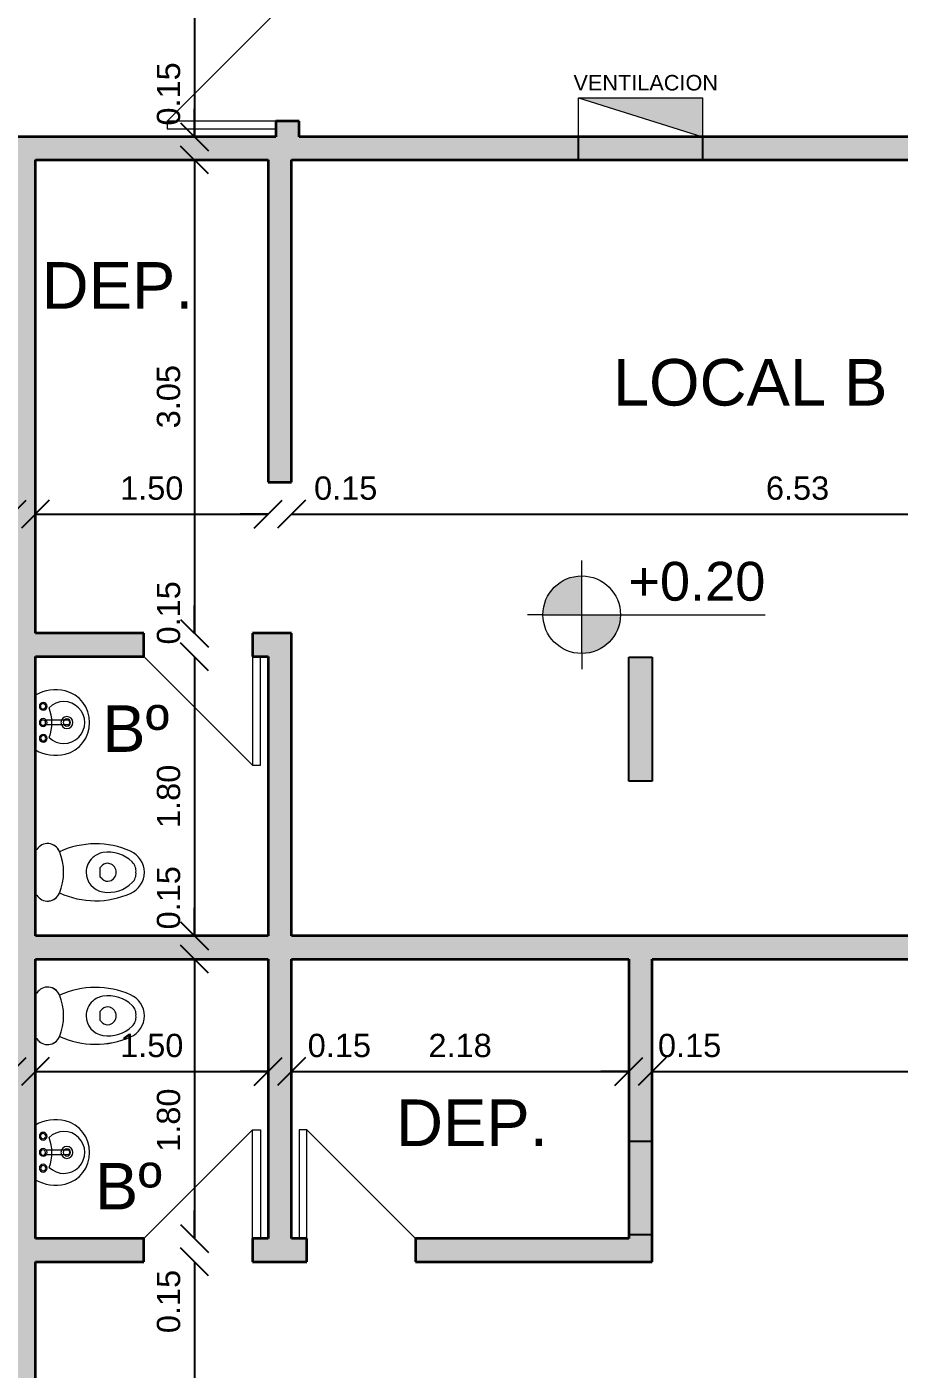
# Model space of a CAD drawing. Header units: metres. Extents: x 42 to 294, y -52 to 32.
# Drawn here: x 111.08 to 116.7, y 12.85 to 21.5 of the extents above; entities that cross this region are included whole.
import ezdxf

# ---------------------------------------------------------------- set-up
doc = ezdxf.new("R2010")
doc.units = ezdxf.units.M
doc.header["$LTSCALE"] = 0.15
doc.layers.get('0').update_dxf_attribs({"lineweight": 20})
for name, color, linetype, lineweight in [('A-DOORSYM', 1, 'Continuous', 9), ('A-WALL', 2, 'Continuous', 30), ('P-SANRFIM', 6, 'Continuous', 9), ('VENTILACIONES', 4, 'Continuous', 9)]:
    doc.layers.add(name, color=color, linetype=linetype, lineweight=lineweight)
doc.layers.add('Hatch', color=8, linetype='Continuous')
doc.layers.add('MUROS', color=11, linetype='Continuous')
doc.styles.get("Standard").update_dxf_attribs({"font": 'arial.ttf', "height": 0.15})
doc.dimstyles.new('Copy of Annotative', dxfattribs={"dimtxt": 0.15, "dimasz": 0.18, "dimexe": 0.18, "dimexo": 0.0625, "dimgap": 0.09, "dimtad": 1, "dimzin": 0, "dimdsep": 46, "dimtxsty": 'Standard', "dimblk": 'OBLIQUE', "dimcen": 0.09, "dimse1": 1, "dimse2": 1, "dimadec": 0, "dimazin": 0, "dimtfac": 1, "dimtofl": 0, "dimtmove": 0, "dimatfit": 3, "dimfxl": 1, "dimtolj": 1, "dimtzin": 0, "dimarcsym": 0})
doc.dimstyles.new('Cotas Pini', dxfattribs={"dimtxt": 0.15, "dimasz": 0.18, "dimexe": 0.18, "dimexo": 0.0625, "dimgap": 0.09, "dimtad": 1, "dimzin": 0, "dimdsep": 46, "dimtxsty": 'Standard', "dimblk": 'OBLIQUE', "dimcen": 0.09, "dimse1": 1, "dimse2": 1, "dimadec": 0, "dimazin": 0, "dimtfac": 1, "dimtofl": 0, "dimtmove": 0, "dimatfit": 3, "dimfxl": 1, "dimtolj": 1, "dimtzin": 0, "dimarcsym": 0})

# ---------------------------------------------------------------- blocks, each defined once
blk = doc.blocks.new('Puerta de 1 hoja - 70x210 cm-163-01 PBaja')
at = {"layer": 'A-DOORSYM', "lineweight": 13}
for p, q in [((0.6169, 0.775), (-0.0831, 0.075)), ((0.6169, 0.775), (-0.0831, 0.075)), ((0.6169, 0.075), (0.6169, 0.775))]:
    blk.add_line(p, q, dxfattribs=at)
blk = doc.blocks.new('Puerta de 1 hoja - 70x210 cm-140-01 PBaja')
at = {"layer": 'A-DOORSYM', "lineweight": 13}
for p, q in [((0.6169, -0.775), (-0.0831, -0.075)), ((0.6169, -0.775), (-0.0831, -0.075)), ((0.6169, -0.075), (0.6169, -0.775))]:
    blk.add_line(p, q, dxfattribs=at)
blk = doc.blocks.new('Puerta de 1 hoja - 70x210 cm-138-01 PBaja')
at = {"layer": 'A-DOORSYM', "lineweight": 13}
for p, q in [((0.6169, -0.775), (-0.0831, -0.075)), ((0.6169, -0.775), (-0.0831, -0.075)), ((0.6169, -0.075), (0.6169, -0.775))]:
    blk.add_line(p, q, dxfattribs=at)
blk = doc.blocks.new('WC w Cistern _5_ - 540 x 360mm-55-01 PBaja')
at = {"layer": 'P-SANRFIM'}
for p, q in [((-0.1469, 0), (-0.1469, -0.0089)), ((-0.1469, 0), (-0.1469, -0.0089)), ((0.1469, -0.0089), (0.1469, 0)), ((0.1469, -0.0089), (0.1469, 0)), ((-0.0431, -0.4306), (-0.0308, -0.4182)), ((-0.0308, -0.4182), (0.0308, -0.4182)), ((0.0308, -0.4182), (0.0431, -0.4306))]:
    blk.add_line(p, q, dxfattribs=at)
for centre, radius, start, end in [((-0.1028, -0.0787), 0.0825, 122.27446, 248.81924), ((-0.1028, -0.0787), 0.0825, 122.27446, 246.87823), ((0.1028, -0.0787), 0.0825, 291.18076, 57.72554), ((0.1028, -0.0787), 0.0825, 293.12177, 57.72554), ((0.375, -0.3882), 0.5584, 155.35449, 203.79689), ((0.375, -0.3882), 0.5584, 155.39027, 203.79689), ((0, 0.1621), 0.3443, 246.87823, 293.12177), ((-0.375, -0.3882), 0.5584, 336.20311, 24.64551), ((-0.375, -0.3882), 0.5584, 336.20311, 24.60973), ((0, -0.4559), 0.1282, 89.99847, 170.90608), ((0, -0.4559), 0.1282, 42.44528, 90.00153), ((-0.0078, -0.4659), 0.05, 135, 197.18646), ((0.0078, -0.4659), 0.05, 342.81705, 45), ((0, -0.4559), 0.1282, 9.09392, 42.44528), ((0.0905, -0.4704), 0.2199, 170.90608, 224.39736), ((0, -0.4635), 0.0581, 197.18646, 342.81705), ((-0.0905, -0.4704), 0.2199, 315.60264, 9.09392), ((0.0014, -0.553), 0.15, 203.79689, 269.46886), ((0.0014, -0.553), 0.15, 203.79689, 269.46886), ((-0.0083, -0.5671), 0.0816, 224.39736, 275.83548), ((-0.0014, -0.553), 0.15, 270.53114, 336.20311), ((-0.0014, -0.553), 0.15, 270.53114, 336.20311), ((0.0083, -0.5671), 0.0816, 264.16452, 315.60264)]:
    blk.add_arc(centre, radius, start, end, dxfattribs=at)
blk = doc.blocks.new('Sink - Cloakroom - 440 x 350mm-50-01 PBaja')
at = {"layer": 'P-SANRFIM'}
for p, q in [((-0.015, -0.2149), (-0.015, -0.0707)), ((0.015, -0.2149), (0.015, -0.0707))]:
    blk.add_line(p, q, dxfattribs=at)
for centre, radius, start, end in [((0.0533, -0.1308), 0.2644, 150.36495, 193.63505), ((-0.0533, -0.1308), 0.2644, 346.36495, 29.63505), ((0.0533, -0.1308), 0.2644, 150.36495, 193.63505), ((-0.1013, -0.0507), 0.025, 0, 180), ((-0.1013, -0.0507), 0.025, 180, 0), ((-0.1013, -0.0507), 0.017, 360, 180), ((-0.1013, -0.0507), 0.017, 180, 360), ((0, -0.0507), 0.025, 0, 180), ((0, -0.0507), 0.025, 180, 0), ((-0.0008, -0.0492), 0.0168, 90, 270), ((-0.0008, -0.0492), 0.0168, 270, 90), ((0.1043, -0.0507), 0.025, 360, 180), ((0.1043, -0.0507), 0.025, 180, 360), ((0.1043, -0.0497), 0.017, 360, 180), ((0.1043, -0.0497), 0.017, 180, 360), ((-0.0533, -0.1308), 0.2644, 346.36495, 29.63505), ((0, -0.1836), 0.135, 135.46291, 45.05561), ((-0.0016, 0.1603), 0.2666, 249.19864, 291.31988), ((0, -0.2036), 0.0386, 360, 180), ((-0.0059, -0.1451), 0.2035, 193.63505, 271.65578), ((-0.0059, -0.1451), 0.2035, 193.63505, 271.65578), ((0, -0.2036), 0.0386, 180, 360), ((0, -0.2036), 0.0235, 360, 180), ((0, -0.2036), 0.0235, 180, 360), ((0.0059, -0.1451), 0.2035, 268.34422, 346.36495), ((0.0059, -0.1451), 0.2035, 268.34422, 346.36495)]:
    blk.add_arc(centre, radius, start, end, dxfattribs=at)
blk.add_ellipse((0, -0.2149), major_axis=(-0.015, 0), ratio=0.428525, start_param=0, end_param=3.141593, dxfattribs=at)
blk = doc.blocks.new('_Oblique')
at = {"color": 0, "linetype": 'ByBlock', "lineweight": -2}
blk.add_line((-0.5, -0.5), (0.5, 0.5), dxfattribs=at)
blk = doc.blocks.new('*D2376')
at = {"color": 0, "lineweight": -2, "ltscale": 0.1, "transparency": 16777216}
for p, q in [((110.983, 18.3624), (110.803, 18.3624)), ((111.133, 18.3624), (111.313, 18.3624))]:
    blk.add_line(p, q, dxfattribs=at)
at = {"layer": 'Defpoints', "color": 0, "ltscale": 0.1, "transparency": 16777216}
for p in [(110.983, 18.3624), (111.133, 18.3624), (111.133, 18.3624)]:
    blk.add_point(p, dxfattribs=at)
at = {"color": 0, "lineweight": -2, "ltscale": 0.1, "transparency": 16777216, "xscale": 0.18, "yscale": 0.18, "zscale": 0.18}
blk.add_blockref('_Oblique', (110.983, 18.3624), dxfattribs=at)
at = {"color": 0, "lineweight": -2, "ltscale": 0.1, "transparency": 16777216, "xscale": 0.18, "yscale": 0.18, "zscale": 0.18, "rotation": 180}
blk.add_blockref('_Oblique', (111.133, 18.3624), dxfattribs=at)
at = {"color": 0, "ltscale": 0.1, "transparency": 16777216, "insert": (110.7469, 18.529), "char_height": 0.15, "attachment_point": 5}
blk.add_mtext('\\A1;0.15', dxfattribs=at)
blk = doc.blocks.new('*D2377')
at = {"color": 0, "lineweight": -2, "ltscale": 0.1, "transparency": 16777216}
blk.add_line((111.133, 18.3624), (112.633, 18.3624), dxfattribs=at)
at = {"layer": 'Defpoints', "color": 0, "ltscale": 0.1, "transparency": 16777216}
for p in [(111.133, 18.3624), (112.633, 18.3668), (112.633, 18.3624)]:
    blk.add_point(p, dxfattribs=at)
at = {"color": 0, "lineweight": -2, "ltscale": 0.1, "transparency": 16777216, "xscale": 0.18, "yscale": 0.18, "zscale": 0.18, "rotation": 180}
blk.add_blockref('_Oblique', (111.133, 18.3624), dxfattribs=at)
at = {"color": 0, "lineweight": -2, "ltscale": 0.1, "transparency": 16777216, "xscale": 0.18, "yscale": 0.18, "zscale": 0.18}
blk.add_blockref('_Oblique', (112.633, 18.3624), dxfattribs=at)
at = {"color": 0, "ltscale": 0.1, "transparency": 16777216, "insert": (111.883, 18.529), "char_height": 0.15, "attachment_point": 5}
blk.add_mtext('\\A1;1.50', dxfattribs=at)
blk = doc.blocks.new('*D2378')
at = {"color": 0, "lineweight": -2, "ltscale": 0.1, "transparency": 16777216}
for p, q in [((112.633, 18.3624), (112.453, 18.3624)), ((112.783, 18.3624), (112.963, 18.3624))]:
    blk.add_line(p, q, dxfattribs=at)
at = {"layer": 'Defpoints', "color": 0, "ltscale": 0.1, "transparency": 16777216}
for p in [(112.633, 18.3668), (112.783, 18.3624), (112.783, 18.3539)]:
    blk.add_point(p, dxfattribs=at)
at = {"color": 0, "lineweight": -2, "ltscale": 0.1, "transparency": 16777216, "xscale": 0.18, "yscale": 0.18, "zscale": 0.18}
blk.add_blockref('_Oblique', (112.633, 18.3624), dxfattribs=at)
at = {"color": 0, "lineweight": -2, "ltscale": 0.1, "transparency": 16777216, "xscale": 0.18, "yscale": 0.18, "zscale": 0.18, "rotation": 180}
blk.add_blockref('_Oblique', (112.783, 18.3624), dxfattribs=at)
at = {"color": 0, "ltscale": 0.1, "transparency": 16777216, "insert": (113.1331, 18.529), "char_height": 0.15, "attachment_point": 5}
blk.add_mtext('\\A1;0.15', dxfattribs=at)
blk = doc.blocks.new('*D2379')
at = {"color": 0, "lineweight": -2, "ltscale": 0.1, "transparency": 16777216}
blk.add_line((112.783, 18.3624), (119.308, 18.3624), dxfattribs=at)
at = {"layer": 'Defpoints', "color": 0, "ltscale": 0.1, "transparency": 16777216}
for p in [(119.308, 20.1952), (112.783, 18.3539), (119.308, 18.3624)]:
    blk.add_point(p, dxfattribs=at)
at = {"color": 0, "lineweight": -2, "ltscale": 0.1, "transparency": 16777216, "xscale": 0.18, "yscale": 0.18, "zscale": 0.18, "rotation": 180}
blk.add_blockref('_Oblique', (112.783, 18.3624), dxfattribs=at)
at = {"color": 0, "lineweight": -2, "ltscale": 0.1, "transparency": 16777216, "xscale": 0.18, "yscale": 0.18, "zscale": 0.18}
blk.add_blockref('_Oblique', (119.308, 18.3624), dxfattribs=at)
at = {"color": 0, "ltscale": 0.1, "transparency": 16777216, "insert": (116.0455, 18.529), "char_height": 0.15, "attachment_point": 5}
blk.add_mtext('\\A1;6.53', dxfattribs=at)
blk = doc.blocks.new('*D2668')
at = {"color": 0, "lineweight": -2, "ltscale": 0.1, "transparency": 16777216}
for p, q in [((110.983, 14.771), (110.803, 14.771)), ((111.133, 14.771), (111.313, 14.771))]:
    blk.add_line(p, q, dxfattribs=at)
at = {"layer": 'Defpoints', "color": 0, "ltscale": 0.1, "transparency": 16777216}
for p in [(110.983, 14.7711), (111.133, 14.771), (111.133, 14.771)]:
    blk.add_point(p, dxfattribs=at)
at = {"color": 0, "lineweight": -2, "ltscale": 0.1, "transparency": 16777216, "xscale": 0.18, "yscale": 0.18, "zscale": 0.18}
blk.add_blockref('_Oblique', (110.983, 14.771), dxfattribs=at)
at = {"color": 0, "lineweight": -2, "ltscale": 0.1, "transparency": 16777216, "xscale": 0.18, "yscale": 0.18, "zscale": 0.18, "rotation": 180}
blk.add_blockref('_Oblique', (111.133, 14.771), dxfattribs=at)
at = {"color": 0, "ltscale": 0.1, "transparency": 16777216, "insert": (110.7179, 14.9375), "char_height": 0.15, "attachment_point": 5}
blk.add_mtext('\\A1;0.15', dxfattribs=at)
blk = doc.blocks.new('*D2669')
at = {"color": 0, "lineweight": -2, "ltscale": 0.1, "transparency": 16777216}
blk.add_line((111.133, 14.771), (112.633, 14.771), dxfattribs=at)
at = {"layer": 'Defpoints', "color": 0, "ltscale": 0.1, "transparency": 16777216}
for p in [(111.133, 14.771), (112.633, 14.7752), (112.633, 14.771)]:
    blk.add_point(p, dxfattribs=at)
at = {"color": 0, "lineweight": -2, "ltscale": 0.1, "transparency": 16777216, "xscale": 0.18, "yscale": 0.18, "zscale": 0.18, "rotation": 180}
blk.add_blockref('_Oblique', (111.133, 14.771), dxfattribs=at)
at = {"color": 0, "lineweight": -2, "ltscale": 0.1, "transparency": 16777216, "xscale": 0.18, "yscale": 0.18, "zscale": 0.18}
blk.add_blockref('_Oblique', (112.633, 14.771), dxfattribs=at)
at = {"color": 0, "ltscale": 0.1, "transparency": 16777216, "insert": (111.883, 14.9375), "char_height": 0.15, "attachment_point": 5}
blk.add_mtext('\\A1;1.50', dxfattribs=at)
blk = doc.blocks.new('*D2670')
at = {"color": 0, "lineweight": -2, "ltscale": 0.1, "transparency": 16777216}
for p, q in [((112.633, 14.771), (112.453, 14.771)), ((112.783, 14.771), (112.963, 14.771))]:
    blk.add_line(p, q, dxfattribs=at)
at = {"layer": 'Defpoints', "color": 0, "ltscale": 0.1, "transparency": 16777216}
for p in [(112.633, 14.7752), (112.783, 14.7789), (112.783, 14.771)]:
    blk.add_point(p, dxfattribs=at)
at = {"color": 0, "lineweight": -2, "ltscale": 0.1, "transparency": 16777216, "xscale": 0.18, "yscale": 0.18, "zscale": 0.18}
blk.add_blockref('_Oblique', (112.633, 14.771), dxfattribs=at)
at = {"color": 0, "lineweight": -2, "ltscale": 0.1, "transparency": 16777216, "xscale": 0.18, "yscale": 0.18, "zscale": 0.18, "rotation": 180}
blk.add_blockref('_Oblique', (112.783, 14.771), dxfattribs=at)
at = {"color": 0, "ltscale": 0.1, "transparency": 16777216, "insert": (113.0923, 14.9375), "char_height": 0.15, "attachment_point": 5}
blk.add_mtext('\\A1;0.15', dxfattribs=at)
blk = doc.blocks.new('*D2671')
at = {"color": 0, "lineweight": -2, "ltscale": 0.1, "transparency": 16777216}
blk.add_line((112.783, 14.771), (114.958, 14.771), dxfattribs=at)
at = {"layer": 'Defpoints', "color": 0, "ltscale": 0.1, "transparency": 16777216}
for p in [(112.783, 14.7789), (114.958, 14.771), (114.958, 14.7477)]:
    blk.add_point(p, dxfattribs=at)
at = {"color": 0, "lineweight": -2, "ltscale": 0.1, "transparency": 16777216, "xscale": 0.18, "yscale": 0.18, "zscale": 0.18, "rotation": 180}
blk.add_blockref('_Oblique', (112.783, 14.771), dxfattribs=at)
at = {"color": 0, "lineweight": -2, "ltscale": 0.1, "transparency": 16777216, "xscale": 0.18, "yscale": 0.18, "zscale": 0.18}
blk.add_blockref('_Oblique', (114.958, 14.771), dxfattribs=at)
at = {"color": 0, "ltscale": 0.1, "transparency": 16777216, "insert": (113.8705, 14.9375), "char_height": 0.15, "attachment_point": 5}
blk.add_mtext('\\A1;2.18', dxfattribs=at)
blk = doc.blocks.new('*D2628')
at = {"color": 0, "lineweight": -2, "ltscale": 0.1, "transparency": 16777216}
for p, q in [((114.958, 14.771), (114.778, 14.771)), ((115.108, 14.771), (115.288, 14.771))]:
    blk.add_line(p, q, dxfattribs=at)
at = {"layer": 'Defpoints', "color": 0, "ltscale": 0.1, "transparency": 16777216}
for p in [(114.958, 14.7477), (115.108, 14.771), (115.108, 14.7514)]:
    blk.add_point(p, dxfattribs=at)
at = {"color": 0, "lineweight": -2, "ltscale": 0.1, "transparency": 16777216, "xscale": 0.18, "yscale": 0.18, "zscale": 0.18}
blk.add_blockref('_Oblique', (114.958, 14.771), dxfattribs=at)
at = {"color": 0, "lineweight": -2, "ltscale": 0.1, "transparency": 16777216, "xscale": 0.18, "yscale": 0.18, "zscale": 0.18, "rotation": 180}
blk.add_blockref('_Oblique', (115.108, 14.771), dxfattribs=at)
at = {"color": 0, "ltscale": 0.1, "transparency": 16777216, "insert": (115.3496, 14.9375), "char_height": 0.15, "attachment_point": 5}
blk.add_mtext('\\A1;0.15', dxfattribs=at)
blk = doc.blocks.new('*D2629')
at = {"color": 0, "lineweight": -2, "ltscale": 0.1, "transparency": 16777216}
blk.add_line((115.108, 14.771), (119.308, 14.771), dxfattribs=at)
at = {"layer": 'Defpoints', "color": 0, "ltscale": 0.1, "transparency": 16777216}
for p in [(115.108, 14.7514), (119.308, 14.7852), (119.308, 14.771)]:
    blk.add_point(p, dxfattribs=at)
at = {"color": 0, "lineweight": -2, "ltscale": 0.1, "transparency": 16777216, "xscale": 0.18, "yscale": 0.18, "zscale": 0.18, "rotation": 180}
blk.add_blockref('_Oblique', (115.108, 14.771), dxfattribs=at)
at = {"color": 0, "lineweight": -2, "ltscale": 0.1, "transparency": 16777216, "xscale": 0.18, "yscale": 0.18, "zscale": 0.18}
blk.add_blockref('_Oblique', (119.308, 14.771), dxfattribs=at)
at = {"color": 0, "ltscale": 0.1, "transparency": 16777216, "insert": (117.208, 14.9375), "char_height": 0.15, "attachment_point": 5}
blk.add_mtext('\\A1;4.20', dxfattribs=at)
blk = doc.blocks.new('*D2612')
at = {"color": 0, "lineweight": -2, "ltscale": 0.1, "transparency": 16777216}
blk.add_line((112.1586, 23.5693), (112.1586, 20.7943), dxfattribs=at)
at = {"layer": 'Defpoints', "color": 0, "ltscale": 0.1, "transparency": 16777216}
for p in [(112.1586, 23.5693), (112.1586, 20.7943), (112.1586, 20.7943)]:
    blk.add_point(p, dxfattribs=at)
at = {"color": 0, "lineweight": -2, "ltscale": 0.1, "transparency": 16777216, "xscale": 0.18, "yscale": 0.18, "zscale": 0.18}
for p, rotation in [((112.1586, 23.5693), 90), ((112.1586, 20.7943), 270)]:
    blk.add_blockref('_Oblique', p, dxfattribs=dict(at, rotation=rotation))
at = {"color": 0, "ltscale": 0.1, "transparency": 16777216, "insert": (111.992, 22.1818), "char_height": 0.15, "attachment_point": 5, "rotation": 90}
blk.add_mtext('\\A1;2.78', dxfattribs=at)
blk = doc.blocks.new('*D2613')
at = {"color": 0, "lineweight": -2, "ltscale": 0.1, "transparency": 16777216}
for p, q in [((112.1586, 20.7943), (112.1586, 20.9743)), ((112.1586, 20.6443), (112.1586, 20.4643))]:
    blk.add_line(p, q, dxfattribs=at)
at = {"layer": 'Defpoints', "color": 0, "ltscale": 0.1, "transparency": 16777216}
for p in [(112.1586, 20.7943), (112.1586, 20.6443), (112.1586, 20.6443)]:
    blk.add_point(p, dxfattribs=at)
at = {"color": 0, "lineweight": -2, "ltscale": 0.1, "transparency": 16777216, "xscale": 0.18, "yscale": 0.18, "zscale": 0.18}
for p, rotation in [((112.1586, 20.7943), 270), ((112.1586, 20.6443), 90)]:
    blk.add_blockref('_Oblique', p, dxfattribs=dict(at, rotation=rotation))
at = {"color": 0, "ltscale": 0.1, "transparency": 16777216, "insert": (111.992, 21.0698), "char_height": 0.15, "attachment_point": 5, "rotation": 90}
blk.add_mtext('\\A1;0.15', dxfattribs=at)
blk = doc.blocks.new('*D2614')
at = {"color": 0, "lineweight": -2, "ltscale": 0.1, "transparency": 16777216}
blk.add_line((112.1586, 20.6443), (112.1586, 17.5943), dxfattribs=at)
at = {"layer": 'Defpoints', "color": 0, "ltscale": 0.1, "transparency": 16777216}
for p in [(112.1586, 20.6443), (112.1586, 17.5943), (112.1844, 17.5943)]:
    blk.add_point(p, dxfattribs=at)
at = {"color": 0, "lineweight": -2, "ltscale": 0.1, "transparency": 16777216, "xscale": 0.18, "yscale": 0.18, "zscale": 0.18}
for p, rotation in [((112.1586, 20.6443), 90), ((112.1586, 17.5943), 270)]:
    blk.add_blockref('_Oblique', p, dxfattribs=dict(at, rotation=rotation))
at = {"color": 0, "ltscale": 0.1, "transparency": 16777216, "insert": (111.9919, 19.1193), "char_height": 0.15, "attachment_point": 5, "rotation": 90}
blk.add_mtext('\\A1;3.05', dxfattribs=at)
blk = doc.blocks.new('*D2615')
at = {"color": 0, "lineweight": -2, "ltscale": 0.1, "transparency": 16777216}
for p, q in [((112.1586, 17.5943), (112.1586, 17.7743)), ((112.1586, 17.4432), (112.1586, 17.2632))]:
    blk.add_line(p, q, dxfattribs=at)
at = {"layer": 'Defpoints', "color": 0, "ltscale": 0.1, "transparency": 16777216}
for p in [(112.1844, 17.5943), (112.1245, 17.4432), (112.1586, 17.4432)]:
    blk.add_point(p, dxfattribs=at)
at = {"color": 0, "lineweight": -2, "ltscale": 0.1, "transparency": 16777216, "xscale": 0.18, "yscale": 0.18, "zscale": 0.18}
for p, rotation in [((112.1586, 17.5943), 270), ((112.1586, 17.4432), 90)]:
    blk.add_blockref('_Oblique', p, dxfattribs=dict(at, rotation=rotation))
at = {"color": 0, "ltscale": 0.1, "transparency": 16777216, "insert": (111.992, 17.7262), "char_height": 0.15, "attachment_point": 5, "rotation": 90}
blk.add_mtext('\\A1;0.15', dxfattribs=at)
blk = doc.blocks.new('*D2616')
at = {"color": 0, "lineweight": -2, "ltscale": 0.1, "transparency": 16777216}
blk.add_line((112.1586, 17.4432), (112.1586, 15.6443), dxfattribs=at)
at = {"layer": 'Defpoints', "color": 0, "ltscale": 0.1, "transparency": 16777216}
for p in [(112.1245, 17.4432), (112.1586, 15.6443), (112.1586, 15.6443)]:
    blk.add_point(p, dxfattribs=at)
at = {"color": 0, "lineweight": -2, "ltscale": 0.1, "transparency": 16777216, "xscale": 0.18, "yscale": 0.18, "zscale": 0.18}
for p, rotation in [((112.1586, 17.4432), 90), ((112.1586, 15.6443), 270)]:
    blk.add_blockref('_Oblique', p, dxfattribs=dict(at, rotation=rotation))
at = {"color": 0, "ltscale": 0.1, "transparency": 16777216, "insert": (111.992, 16.5437), "char_height": 0.15, "attachment_point": 5, "rotation": 90}
blk.add_mtext('\\A1;1.80', dxfattribs=at)
blk = doc.blocks.new('*D2617')
at = {"color": 0, "lineweight": -2, "ltscale": 0.1, "transparency": 16777216}
for p, q in [((112.1586, 15.6443), (112.1586, 15.8243)), ((112.1586, 15.4943), (112.1586, 15.3143))]:
    blk.add_line(p, q, dxfattribs=at)
at = {"layer": 'Defpoints', "color": 0, "ltscale": 0.1, "transparency": 16777216}
for p in [(112.1586, 15.6443), (112.1586, 15.4943), (112.1586, 15.4943)]:
    blk.add_point(p, dxfattribs=at)
at = {"color": 0, "lineweight": -2, "ltscale": 0.1, "transparency": 16777216, "xscale": 0.18, "yscale": 0.18, "zscale": 0.18}
for p, rotation in [((112.1586, 15.6443), 270), ((112.1586, 15.4943), 90)]:
    blk.add_blockref('_Oblique', p, dxfattribs=dict(at, rotation=rotation))
at = {"color": 0, "ltscale": 0.1, "transparency": 16777216, "insert": (111.992, 15.8902), "char_height": 0.15, "attachment_point": 5, "rotation": 90}
blk.add_mtext('\\A1;0.15', dxfattribs=at)
blk = doc.blocks.new('*D2618')
at = {"color": 0, "lineweight": -2, "ltscale": 0.1, "transparency": 16777216}
blk.add_line((112.1586, 15.4943), (112.1586, 13.6943), dxfattribs=at)
at = {"layer": 'Defpoints', "color": 0, "ltscale": 0.1, "transparency": 16777216}
for p in [(112.1586, 15.4943), (112.1586, 13.6943), (112.1729, 13.6943)]:
    blk.add_point(p, dxfattribs=at)
at = {"color": 0, "lineweight": -2, "ltscale": 0.1, "transparency": 16777216, "xscale": 0.18, "yscale": 0.18, "zscale": 0.18}
for p, rotation in [((112.1586, 15.4943), 90), ((112.1586, 13.6943), 270)]:
    blk.add_blockref('_Oblique', p, dxfattribs=dict(at, rotation=rotation))
at = {"color": 0, "ltscale": 0.1, "transparency": 16777216, "insert": (111.992, 14.4571), "char_height": 0.15, "attachment_point": 5, "rotation": 90}
blk.add_mtext('\\A1;1.80', dxfattribs=at)
blk = doc.blocks.new('*D2619')
at = {"color": 0, "lineweight": -2, "ltscale": 0.1, "transparency": 16777216}
for p, q in [((112.1586, 13.6943), (112.1586, 13.8743)), ((112.1586, 13.5443), (112.1586, 13.3643))]:
    blk.add_line(p, q, dxfattribs=at)
at = {"layer": 'Defpoints', "color": 0, "ltscale": 0.1, "transparency": 16777216}
for p in [(112.1729, 13.6943), (112.1563, 13.5443), (112.1586, 13.5443)]:
    blk.add_point(p, dxfattribs=at)
at = {"color": 0, "lineweight": -2, "ltscale": 0.1, "transparency": 16777216, "xscale": 0.18, "yscale": 0.18, "zscale": 0.18}
for p, rotation in [((112.1586, 13.6943), 270), ((112.1586, 13.5443), 90)]:
    blk.add_blockref('_Oblique', p, dxfattribs=dict(at, rotation=rotation))
at = {"color": 0, "ltscale": 0.1, "transparency": 16777216, "insert": (111.992, 13.2885), "char_height": 0.15, "attachment_point": 5, "rotation": 90}
blk.add_mtext('\\A1;0.15', dxfattribs=at)
blk = doc.blocks.new('*D2620')
at = {"color": 0, "lineweight": -2, "ltscale": 0.1, "transparency": 16777216}
blk.add_line((112.1586, 13.5443), (112.1586, 8.2193), dxfattribs=at)
at = {"layer": 'Defpoints', "color": 0, "ltscale": 0.1, "transparency": 16777216}
for p in [(112.1563, 13.5443), (112.1586, 8.2193), (112.1586, 8.2193)]:
    blk.add_point(p, dxfattribs=at)
at = {"color": 0, "lineweight": -2, "ltscale": 0.1, "transparency": 16777216, "xscale": 0.18, "yscale": 0.18, "zscale": 0.18}
for p, rotation in [((112.1586, 13.5443), 90), ((112.1586, 8.2193), 270)]:
    blk.add_blockref('_Oblique', p, dxfattribs=dict(at, rotation=rotation))
at = {"color": 0, "ltscale": 0.1, "transparency": 16777216, "insert": (111.9919, 10.8818), "char_height": 0.15, "attachment_point": 5, "rotation": 90}
blk.add_mtext('\\A1;5.33', dxfattribs=at)

msp = doc.modelspace()

# ---------------------------------------------------------------- hatches: boundary and pattern name
at = {"ltscale": 0.1}
h = msp.add_hatch(color=256, dxfattribs=at)
h.paths.add_polyline_path([(114.6544, 17.9641, 0.414214), (114.4044, 17.7141), (114.4045, 17.7141), (114.6544, 17.7141)])
h.paths.add_polyline_path([(114.9044, 17.7141), (114.6544, 17.7141), (114.6544, 17.4641, 0.414214)])
at = {"layer": 'Hatch', "ltscale": 0.2}
for points in [[(115.433, 20.7943), (114.633, 20.7943), (114.633, 20.6443), (115.433, 20.6443)], [(115.108, 14.3193), (114.958, 14.3193), (114.958, 13.7193), (115.108, 13.7193)]]:
    msp.add_hatch(color=256, dxfattribs=at).paths.add_polyline_path(points)
at = {"layer": 'Hatch'}
msp.add_hatch(color=256, dxfattribs=at).paths.add_polyline_path([(114.958, 16.6411), (115.108, 16.6411), (115.108, 17.4411), (114.958, 17.4411)])
at = {"layer": 'MUROS', "ltscale": 0.1}
h = msp.add_hatch(color=256, dxfattribs=at)
h.paths.add_polyline_path([(115.433, 20.7943), (115.433, 20.6443), (119.308, 20.6443), (119.308, 20.7943)])
h.paths.add_polyline_path([(119.608, 21.3693), (119.308, 21.3693), (119.308, 20.9443), (119.608, 20.9443)])
h.paths.add_polyline_path([(119.508, 20.0443), (119.608, 20.0443), (119.608, 20.3443), (119.308, 20.3443), (119.308, 20.0443), (119.408, 20.0443)])
h.paths.add_polyline_path([(119.308, 17.2443), (119.308, 17.1193), (119.608, 17.1193), (119.608, 17.2443)])
h.paths.add_polyline_path([(119.308, 16.7443), (119.608, 16.7443), (119.608, 16.9693), (119.308, 16.9693)])
msp.add_hatch(color=256, dxfattribs=at).paths.add_polyline_path([(114.633, 20.7943), (112.833, 20.7943), (112.833, 20.8943), (112.683, 20.8943), (112.683, 20.8443), (112.683, 20.7943), (109.333, 20.7943), (109.333, 20.7443), (109.633, 20.7443), (109.633, 20.6443), (110.983, 20.6443), (110.983, 10.9443), (110.783, 10.9443), (110.783, 10.7943), (110.983, 10.7943), (110.983, 9.1283), (111.283, 9.1283), (111.283, 9.8893), (111.133, 9.8893), (111.133, 13.5443), (111.833, 13.5443), (111.833, 13.6943), (111.133, 13.6943), (111.133, 15.4943), (112.633, 15.4943), (112.633, 13.6943), (112.533, 13.6943), (112.533, 13.5443), (112.883, 13.5443), (112.883, 13.6943), (112.833, 13.6943), (112.783, 13.6943), (112.783, 15.4943), (114.958, 15.4943), (114.958, 14.3193), (115.108, 14.3193), (115.108, 15.4943), (119.308, 15.4943), (119.308, 14.3193), (119.608, 14.3193), (119.608, 15.9443), (119.308, 15.9443), (119.308, 15.6443), (112.783, 15.6443), (112.783, 17.5943), (112.533, 17.5943), (112.533, 17.4443), (112.583, 17.4443), (112.633, 17.4443), (112.633, 15.6443), (111.133, 15.6443), (111.133, 17.4443), (111.833, 17.4443), (111.833, 17.5943), (111.133, 17.5943), (111.133, 20.6443), (112.633, 20.6443), (112.633, 18.5693), (112.783, 18.5693), (112.783, 20.6443), (114.633, 20.6443)])
h = msp.add_hatch(color=256, dxfattribs=at)
h.paths.add_polyline_path([(113.583, 13.6943), (113.583, 13.5443), (115.108, 13.5443), (115.108, 13.7193), (114.958, 13.7193), (114.958, 13.6943)])
h.paths.add_polyline_path([(119.608, 11.9176), (119.608, 12.3193), (119.308, 12.3193), (119.308, 12.0419), (119.055, 11.7889), (119.2671, 11.5767)])
h.paths.add_polyline_path([(119.608, 13.4193), (119.608, 13.7193), (119.308, 13.7193), (119.308, 13.4193)])
h.paths.add_polyline_path([(114.408, 8.2193), (114.408, 7.9193), (114.733, 7.9193), (114.733, 8.2193)])
h.paths.add_polyline_path([(115.4854, 8.2193), (115.333, 8.2193), (115.333, 7.9193), (115.6097, 7.9193), (116.0003, 8.3099), (115.7882, 8.522)])
h.paths.add_polyline_path([(112.183, 7.9193), (112.508, 7.9193), (112.508, 8.2193), (112.183, 8.2193)])
h.paths.add_polyline_path([(111.283, 8.2193), (111.283, 9.1283), (110.983, 9.1283), (110.983, 7.9193), (111.583, 7.9193), (111.583, 8.2193)])
h.paths.add_polyline_path([(107.633, 14.1193), (107.633, 13.8193), (109.033, 13.8193), (109.033, 14.1193)])
h.paths.add_polyline_path([(107.483, 13.8193), (107.183, 13.8193), (107.183, 13.4193), (107.483, 13.4193)])
h.paths.add_polyline_path([(107.483, 11.4193), (107.183, 11.4193), (107.183, 10.7943), (107.683, 10.7943), (107.683, 10.9443), (107.483, 10.9443)])
h.paths.add_polyline_path([(107.633, 16.4193), (107.483, 16.4193), (107.483, 14.1193), (107.633, 14.1193)])
at = {"layer": 'VENTILACIONES'}
msp.add_hatch(color=256, dxfattribs=at).paths.add_polyline_path([(115.433, 21.0443), (114.633, 21.0443), (115.433, 20.7943)])

# ---------------------------------------------------------------- linework, layer by layer
at = {"ltscale": 0.1}
for p, q in [((114.6544, 17.9641), (114.6544, 18.0641)), ((114.6544, 17.4641), (114.6544, 17.9641)), ((114.4045, 17.7141), (114.3045, 17.7141)), ((114.4045, 17.7141), (115.8364, 17.7141)), ((114.6544, 17.4641), (114.6544, 17.3641))]:
    msp.add_line(p, q, dxfattribs=at)
msp.add_circle((114.6544, 17.7141), 0.25, dxfattribs=at)
at = {"layer": 'A-DOORSYM', "ltscale": 0.1}
for p, q in [((111.983, 20.8943), (111.983, 20.8443)), ((112.683, 20.8443), (112.683, 20.8943)), ((111.983, 20.8443), (112.683, 20.8443)), ((112.583, 17.4443), (112.533, 17.4443)), ((112.583, 16.7443), (112.583, 17.4443)), ((112.533, 16.7443), (112.583, 16.7443)), ((112.533, 14.3943), (112.583, 14.3943)), ((112.583, 14.3943), (112.583, 13.6943)), ((112.883, 14.3943), (112.833, 14.3943)), ((112.833, 14.3943), (112.833, 13.6943)), ((112.583, 13.6943), (112.533, 13.6943)), ((112.833, 13.6943), (112.883, 13.6943))]:
    msp.add_line(p, q, dxfattribs=at)
at = {"layer": 'A-WALL', "lineweight": 35}
for p, q in [((112.833, 20.8943), (112.683, 20.8943)), ((112.683, 20.8943), (112.683, 20.7943)), ((112.833, 20.7943), (112.833, 20.8943)), ((112.683, 20.7943), (109.333, 20.7943)), ((119.308, 20.7943), (112.833, 20.7943)), ((111.133, 17.5943), (111.133, 20.6443)), ((111.133, 20.6443), (112.633, 20.6443)), ((112.633, 20.6443), (112.633, 18.5693)), ((112.783, 20.6443), (119.308, 20.6443)), ((112.783, 18.5693), (112.783, 20.6443)), ((112.633, 18.5693), (112.783, 18.5693)), ((111.833, 17.5943), (111.133, 17.5943)), ((111.833, 17.4443), (111.833, 17.5943)), ((112.783, 17.5943), (112.533, 17.5943)), ((112.533, 17.5943), (112.533, 17.4443)), ((112.783, 15.6443), (112.783, 17.5943)), ((111.133, 15.6443), (111.133, 17.4443)), ((111.133, 17.4443), (111.833, 17.4443)), ((112.533, 17.4443), (112.633, 17.4443)), ((112.633, 17.4443), (112.633, 15.6443)), ((112.633, 15.6443), (111.133, 15.6443)), ((119.308, 15.6443), (112.783, 15.6443)), ((111.133, 13.6943), (111.133, 15.4943)), ((111.133, 15.4943), (112.633, 15.4943)), ((112.633, 15.4943), (112.633, 13.6943)), ((112.783, 15.4943), (114.958, 15.4943)), ((112.783, 13.6943), (112.783, 15.4943)), ((114.958, 15.4943), (114.958, 13.6943)), ((115.108, 15.4943), (119.308, 15.4943)), ((115.108, 13.5443), (115.108, 15.4943)), ((111.833, 13.6943), (111.133, 13.6943)), ((111.833, 13.5443), (111.833, 13.6943)), ((112.633, 13.6943), (112.533, 13.6943)), ((112.533, 13.6943), (112.533, 13.5443)), ((112.883, 13.6943), (112.783, 13.6943)), ((112.883, 13.5443), (112.883, 13.6943)), ((114.958, 13.6943), (113.583, 13.6943)), ((113.583, 13.6943), (113.583, 13.5443)), ((111.133, 9.8893), (111.133, 13.5443)), ((111.133, 13.5443), (111.833, 13.5443)), ((112.533, 13.5443), (112.883, 13.5443)), ((113.583, 13.5443), (115.108, 13.5443))]:
    msp.add_line(p, q, dxfattribs=at)
at = {"layer": 'Hatch', "ltscale": 0.2}
for p, q in [((114.633, 20.6443), (114.633, 20.7943)), ((114.633, 20.7943), (115.433, 20.7943)), ((115.433, 20.7943), (115.433, 20.6443)), ((115.433, 20.6443), (114.633, 20.6443)), ((114.958, 16.6411), (114.958, 17.4411)), ((114.958, 17.4411), (115.108, 17.4411)), ((115.108, 17.4411), (115.108, 16.6411)), ((115.1082, 16.6411), (114.9582, 16.6411)), ((115.108, 14.3193), (114.958, 14.3193)), ((114.958, 14.3193), (114.958, 13.7193)), ((115.108, 13.7193), (115.108, 14.3193)), ((114.958, 13.7193), (115.108, 13.7193))]:
    msp.add_line(p, q, dxfattribs=at)
at = {"layer": 'VENTILACIONES'}
for p, q in [((114.633, 20.7943), (114.633, 21.0443)), ((114.633, 21.0443), (115.433, 21.0443)), ((114.633, 21.0443), (115.433, 20.7943)), ((115.433, 21.0443), (115.433, 20.7943))]:
    msp.add_line(p, q, dxfattribs=at)

# ---------------------------------------------------------------- block references
at = {"layer": 'A-DOORSYM'}
for name, p, rotation in [('Puerta de 1 hoja - 70x210 cm-140-01 PBaja', (112.758, 21.5111), 269.9999999999999), ('Puerta de 1 hoja - 70x210 cm-140-01 PBaja', (112.758, 21.5111), 269.9999999999999), ('Puerta de 1 hoja - 70x210 cm-138-01 PBaja', (113.4999, 13.6193), 180), ('Puerta de 1 hoja - 70x210 cm-138-01 PBaja', (113.4999, 13.6193), 180)]:
    msp.add_blockref(name, p, dxfattribs=dict(at, rotation=rotation))
for name, p in [('Puerta de 1 hoja - 70x210 cm-140-01 PBaja', (111.9162, 17.5193)), ('Puerta de 1 hoja - 70x210 cm-140-01 PBaja', (111.9162, 17.5193)), ('Puerta de 1 hoja - 70x210 cm-163-01 PBaja', (111.9162, 13.6193)), ('Puerta de 1 hoja - 70x210 cm-163-01 PBaja', (111.9162, 13.6193))]:
    msp.add_blockref(name, p, dxfattribs=at)
at = {"layer": 'P-SANRFIM'}
for name, p, rotation in [('Sink - Cloakroom - 440 x 350mm-50-01 PBaja', (111.133, 17.0193), 89.9999999999999), ('WC w Cistern _5_ - 540 x 360mm-55-01 PBaja', (111.133, 16.0543), 89.9999999999999), ('WC w Cistern _5_ - 540 x 360mm-55-01 PBaja', (111.133, 15.1293), 89.9999999999999), ('Sink - Cloakroom - 440 x 350mm-50-01 PBaja', (111.133, 14.2493), 89.99999999999994)]:
    msp.add_blockref(name, p, dxfattribs=dict(at, rotation=rotation))

# ---------------------------------------------------------------- texts
for s, p in [('DEP.', (111.1735, 19.6862)), ('LOCAL B', (114.8551, 19.0617)), ('Bº', (111.5636, 16.8304)), ('DEP.', (113.4577, 14.2905)), ('Bº', (111.5166, 13.8815))]:
    msp.add_text(s, height=0.3).set_placement(p)
at = {"ltscale": 0.1, "attachment_point": 1}
for s, insert, char_height, width in [('VENTILACION', (114.6011, 21.1923), 0.1, 2.147718), ('{\\fArial|b0|i0|c0|p34;+0.20}', (114.9544, 18.0547), 0.25, 1.011329)]:
    msp.add_mtext(s, dxfattribs=dict(at, insert=insert, char_height=char_height, width=width))

# ---------------------------------------------------------------- dimensions: what is measured, and where the dimension line sits
at = {"ltscale": 0.1}
for base, p1, p2, picture, middle in [((112.15858063, 20.7942826266), (112.15858063, 23.5692826266), (112.15858063, 20.7942826266), '*D2612', (111.9919946818, 22.1817826266)), ((112.1586, 17.5943), (112.1586, 20.6443), (112.1844, 17.5943), '*D2614', (111.9919, 19.1193)), ((112.1586, 15.6443), (112.1245, 17.4432), (112.1586, 15.6443), '*D2616', (111.992, 16.5437)), ((112.15858063, 8.2192826266), (112.1563157518, 13.5442826266), (112.15858063, 8.2192826266), '*D2620', (111.9919435222, 10.8817826266))]:
    dim = msp.add_linear_dim(base=base, p1=p1, p2=p2, angle=90, dimstyle='Copy of Annotative', override={"dimscale": 0, "dimtix": 0, "dimtofl": 0, "dimtmove": 1, "dimatfit": 3}, dxfattribs=at)
    dim.commit()
    dim.dimension.update_dxf_attribs({"geometry": picture, "text_midpoint": middle})
for base, p1, p2, picture, middle in [((112.1586, 20.6443), (112.1586, 20.7943), (112.1586, 20.6443), '*D2613', (112.1586, 21.0698)), ((112.1586, 17.4432), (112.1844, 17.5943), (112.1245, 17.4432), '*D2615', (112.1586, 17.7262)), ((112.1586, 15.4943), (112.1586, 15.6443), (112.1586, 15.4943), '*D2617', (112.1586, 15.8902)), ((112.1586, 13.6943), (112.1586, 15.4943), (112.1729, 13.6943), '*D2618', (112.1586, 14.4571)), ((112.1586, 13.5443), (112.1729, 13.6943), (112.1563, 13.5443), '*D2619', (112.1586, 13.2885))]:
    dim = msp.add_linear_dim(base=base, p1=p1, p2=p2, angle=90, dimstyle='Copy of Annotative', override={"dimscale": 0, "dimtix": 0, "dimtofl": 0, "dimtmove": 1, "dimatfit": 3}, dxfattribs=at)
    dim.commit()
    dim.dimension.update_dxf_attribs({"geometry": picture, "text_midpoint": middle, "dimtype": 160})
for base, p1, p2, dimstyle, override, picture, middle in [((119.3080456959, 18.3623876812), (112.7830456959, 18.3539280459), (119.3080456959, 20.195245109), 'Cotas Pini', {"dimtmove": 1}, '*D2379', (116.0455456959, 18.529024789)), ((112.633, 18.3624), (111.133, 18.3624), (112.633, 18.3668), 'Cotas Pini', {"dimtmove": 1}, '*D2377', (111.883, 18.529)), ((112.633, 14.771), (111.133, 14.771), (112.633, 14.7752), 'Copy of Annotative', {"dimscale": 0, "dimtix": 0, "dimtofl": 0, "dimtmove": 1, "dimatfit": 3}, '*D2669', (111.883, 14.9375)), ((114.9580458, 14.7709532), (112.7830457, 14.77887), (114.9580458, 14.7476766), 'Copy of Annotative', {"dimscale": 0, "dimtix": 0, "dimtofl": 0, "dimtmove": 1, "dimatfit": 3}, '*D2671', (113.8705457, 14.9375391)), ((119.308, 14.771), (115.108, 14.7514), (119.308, 14.7852), 'Copy of Annotative', {"dimscale": 0, "dimtix": 0, "dimtofl": 0, "dimtmove": 1, "dimatfit": 3}, '*D2629', (117.208, 14.9375))]:
    dim = msp.add_linear_dim(base=base, p1=p1, p2=p2, dimstyle=dimstyle, override=override, dxfattribs=at)
    dim.commit()
    dim.dimension.update_dxf_attribs({"geometry": picture, "text_midpoint": middle})
for base, p1, p2, dimstyle, override, picture, middle in [((111.133, 18.3624), (110.983, 18.3624), (111.133, 18.3624), 'Cotas Pini', {"dimtmove": 1}, '*D2376', (110.7469, 18.3624)), ((112.783, 18.3624), (112.633, 18.3668), (112.783, 18.3539), 'Cotas Pini', {"dimtmove": 1}, '*D2378', (113.1331, 18.3624)), ((111.133, 14.771), (110.983, 14.7711), (111.133, 14.771), 'Copy of Annotative', {"dimscale": 0, "dimtix": 0, "dimtofl": 0, "dimtmove": 1, "dimatfit": 3}, '*D2668', (110.7179, 14.771)), ((112.783, 14.771), (112.633, 14.7752), (112.783, 14.7789), 'Copy of Annotative', {"dimscale": 0, "dimtix": 0, "dimtofl": 0, "dimtmove": 1, "dimatfit": 3}, '*D2670', (113.0923, 14.771)), ((115.108, 14.771), (114.958, 14.7477), (115.108, 14.7514), 'Copy of Annotative', {"dimscale": 0, "dimtix": 0, "dimtofl": 0, "dimtmove": 1, "dimatfit": 3}, '*D2628', (115.3496, 14.771))]:
    dim = msp.add_linear_dim(base=base, p1=p1, p2=p2, dimstyle=dimstyle, override=override, dxfattribs=at)
    dim.commit()
    dim.dimension.update_dxf_attribs({"geometry": picture, "text_midpoint": middle, "dimtype": 160})

doc.saveas('drawing.dxf')
